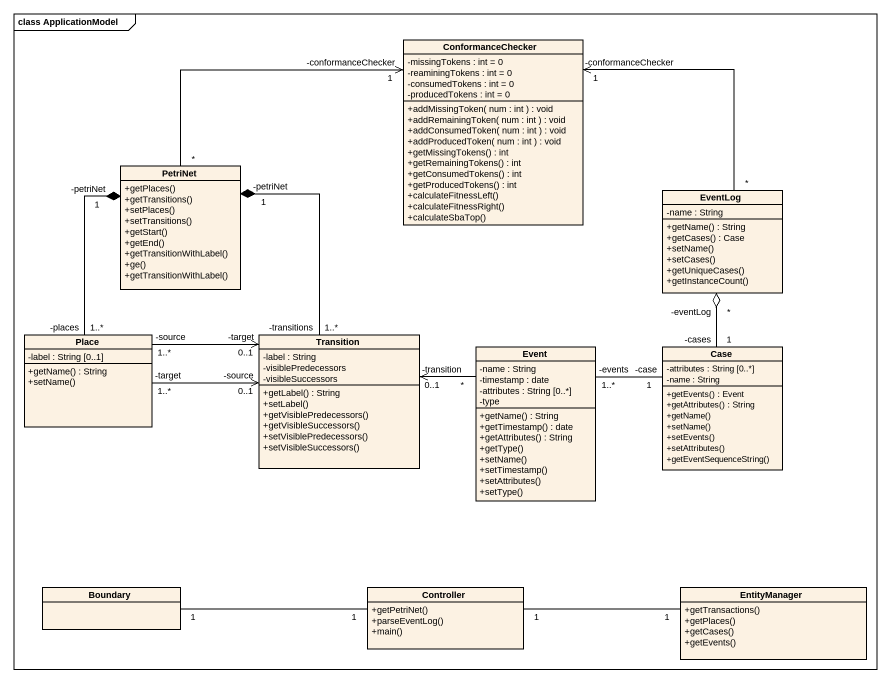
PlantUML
@startuml
mainframe class ApplicationModel
hide circle
hide empty members
skinparam classAttributeIconSize 0
class ConformanceChecker {
  -missingTokens : int = 0
  -reaminingTokens : int = 0
  -consumedTokens : int = 0
  -producedTokens : int = 0
  +addMissingToken( num : int ) : void
  +addRemainingToken( num : int ) : void
  +addConsumedToken( num : int ) : void
  +addProducedToken( num : int ) : void
  +getMissingTokens() : int
  +getRemainingTokens() : int
  +getConsumedTokens() : int
  +getProducedTokens() : int
  +calculateFitnessLeft()
  +calculateFitnessRight()
  +calculateSbaTop()
}
class PetriNet {
  +getPlaces()
  +getTransitions()
  +setPlaces()
  +setTransitions()
  +getStart()
  +getEnd()
  +getTransitionWithLabel()
  +ge()
  +getTransitionWithLabel()
}
class EventLog {
  -name : String
  +getName() : String
  +getCases() : Case
  +setName()
  +setCases()
  +getUniqueCases()
  +getInstanceCount()
}
class Place {
  -label : String [0..1]
  +getName() : String
  +setName()
}
class Transition {
  -label : String
  -visiblePredecessors
  -visibleSuccessors
  +getLabel() : String
  +setLabel()
  +getVisiblePredecessors()
  +getVisibleSuccessors()
  +setVisiblePredecessors()
  +setVisibleSuccessors()
}
class Event {
  -name : String
  -timestamp : date
  -attributes : String [0..*]
  -type
  +getName() : String
  +getTimestamp() : date
  +getAttributes() : String
  +getType()
  +setName()
  +setTimestamp()
  +setAttributes()
  +setType()
}
class Case {
  -attributes : String [0..*]
  -name : String
  +getEvents() : Event
  +getAttributes() : String
  +getName()
  +setName()
  +setEvents()
  +setAttributes()
  +getEventSequenceString()
}
class "Boundary" as Boundary_
class Controller {
  +getPetriNet()
  +parseEventLog()
  +main()
}
class EntityManager {
  +getTransactions()
  +getPlaces()
  +getCases()
  +getEvents()
}
PetriNet "*" -right-> "-conformanceChecker\n1" ConformanceChecker
PetriNet "-petriNet\n1" *-- "-places\n1..*" Place
PetriNet "-petriNet\n1" *-- "-transitions\n1..*" Transition
EventLog "*" -left-> "-conformanceChecker\n1" ConformanceChecker
EventLog "-eventLog\n*" o-- "-cases\n1" Case
Place "-source\n1..*" -right-> "-target\n0..1" Transition
Place "-target\n1..*" -right-> "-source\n0..1" Transition
Event "*" -left-> "-transition\n0..1" Transition
Event "-events\n1..*" -right- "-case\n1" Case
Boundary_ "1" -right- "1" Controller
Controller "1" -right- "1" EntityManager
@enduml
